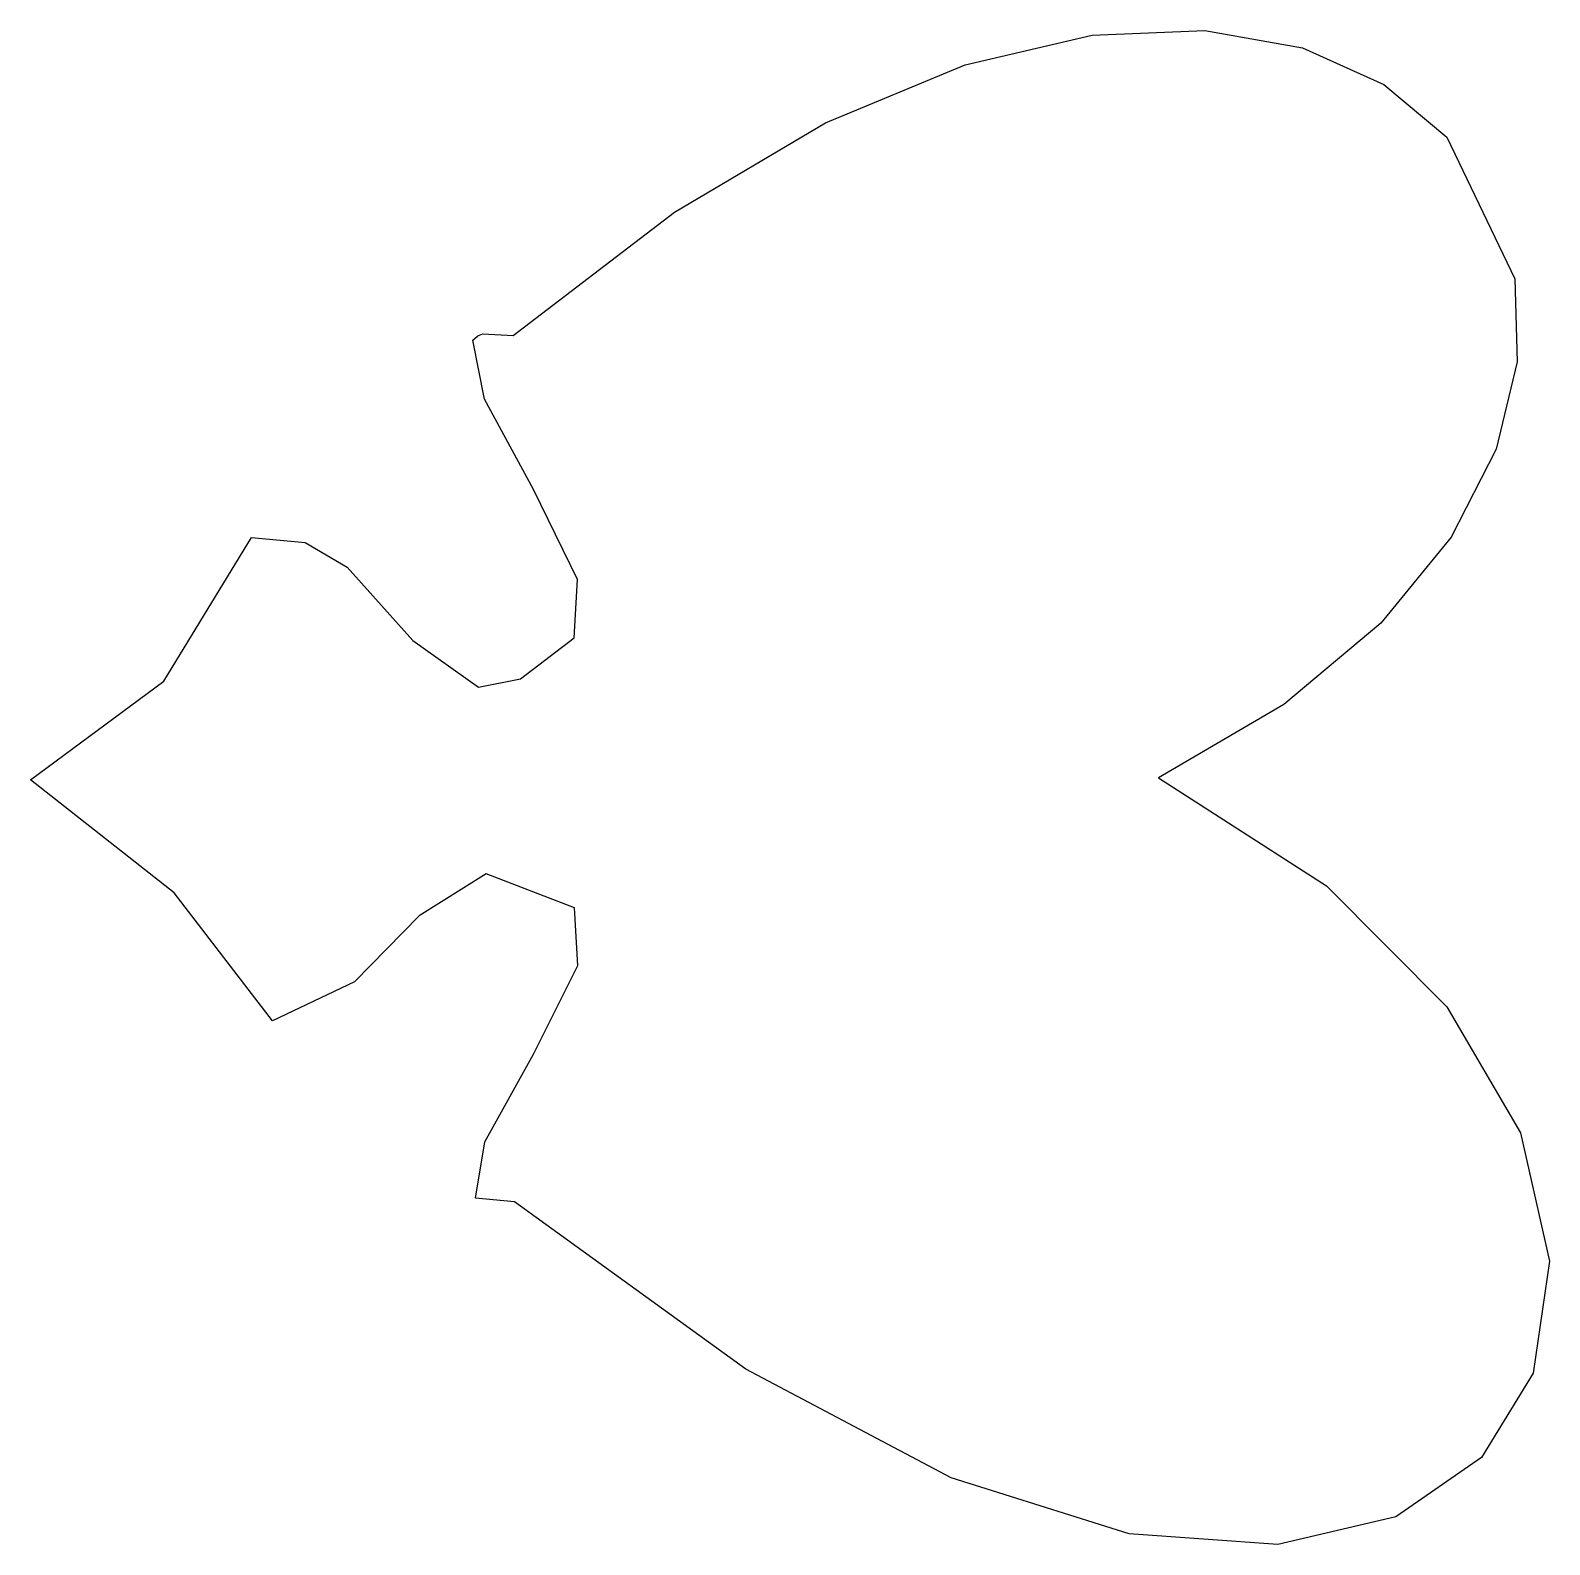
# Model space of a CAD drawing. Extents: x 25.2 to 39.3, y 2.9 to 16.9.
import ezdxf

# ---------------------------------------------------------------- set-up
doc = ezdxf.new("R2010")
doc.units = 0
doc.layers.add('hole1', color=7, linetype='CONTINUOUS')

msp = doc.modelspace()

# ---------------------------------------------------------------- linework, layer by layer
at = {"layer": 'hole1', "color": 7}
msp.add_lwpolyline([(39.30471, 5.524746), (39.153191, 4.488956), (38.673227, 3.707739), (37.879607, 3.156926), (36.786952, 2.899805), (35.409897, 2.999662), (33.763071, 3.519782), (31.861102, 4.523454), (29.718618, 6.073963), (29.357091, 6.108336), (29.441981, 6.628783), (29.892975, 7.442911), (30.305183, 8.262095), (30.273709, 8.79771), (29.453954, 9.110741), (28.835532, 8.723512), (28.237, 8.111281), (27.47691, 7.749302), (26.565346, 8.93715), (25.234234, 9.98435), (26.468723, 10.895995), (27.282711, 12.226709), (27.778373, 12.179817), (28.169398, 11.951276), (28.776913, 11.273072), (29.384012, 10.839743), (29.774515, 10.917296), (30.269448, 11.298935), (30.301392, 11.838975), (29.893293, 12.672903), (29.438881, 13.508892), (29.331891, 14.055115), (29.378487, 14.095997), (29.425133, 14.113534), (29.70502, 14.096511), (31.198794, 15.239783), (32.598275, 16.066244), (33.89166, 16.603806), (35.067149, 16.880381), (36.112946, 16.923881), (37.017251, 16.762216), (37.768261, 16.423299), (38.354183, 15.93504), (38.98355, 14.622148), (39.00339, 13.853337), (38.810948, 13.046832), (38.394419, 12.230545), (37.742001, 11.432386), (36.841895, 10.680268), (35.682303, 10.002102), (37.239343, 9.002595), (38.351412, 7.880718), (39.034522, 6.713302), (39.30471, 5.524746)], close=True, dxfattribs=at)

doc.saveas('drawing.dxf')
